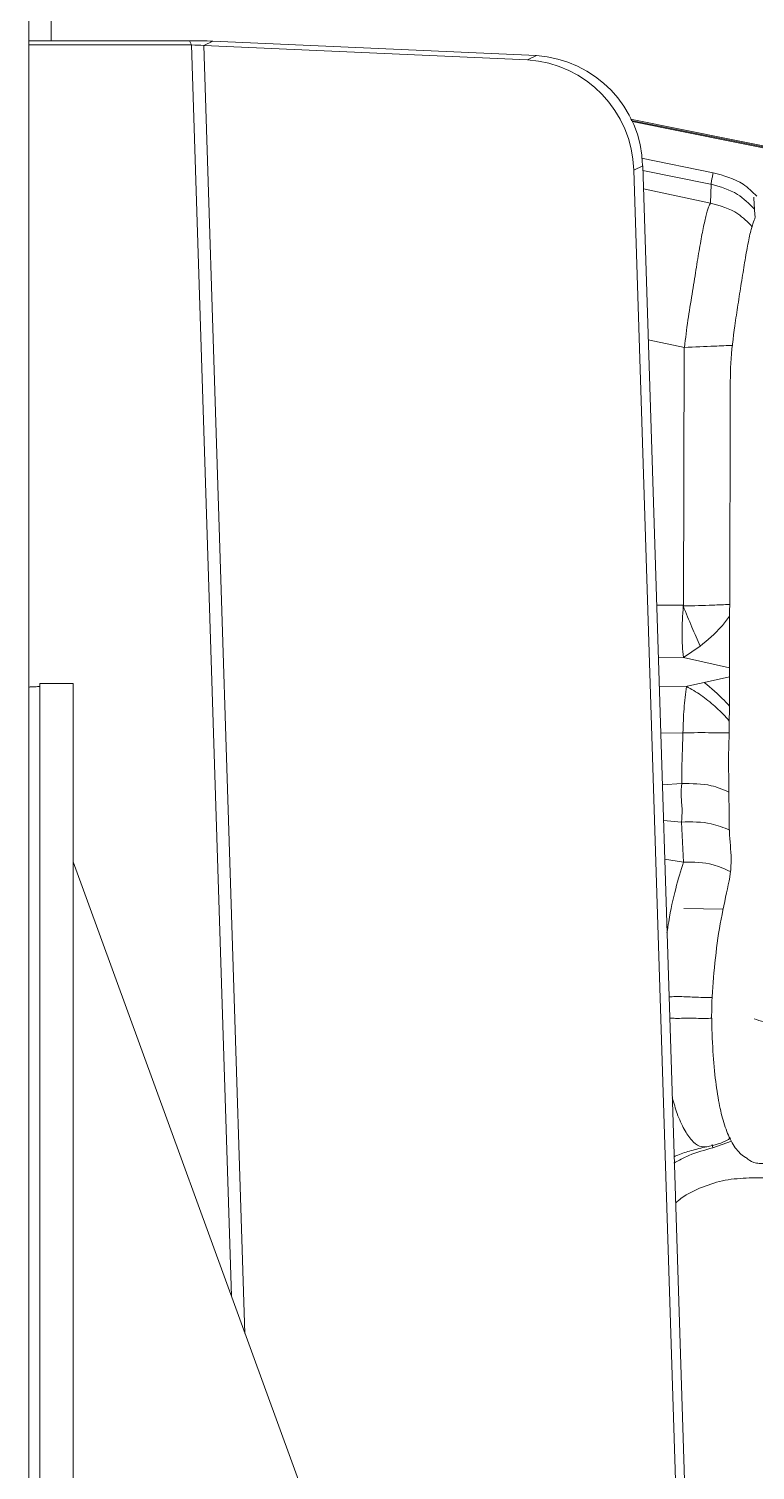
# Model space of a CAD drawing. Header units: millimetres. Extents: x -16985 to -606, y 2122 to 9380.
# Drawn here: x -8273.6 to -8208.1, y 5896.3 to 6026.2 of the extents above; entities that cross this region are included whole.
import ezdxf

# ---------------------------------------------------------------- set-up
doc = ezdxf.new("R2010")
doc.units = ezdxf.units.MM
doc.linetypes.add('K5LT32768', pattern=[0])
doc.linetypes.add('K5LT_THIN', pattern=[0])

msp = doc.modelspace()

# ---------------------------------------------------------------- linework, layer by layer
at = {"color": 7, "linetype": 'K5LT_THIN', "lineweight": 18}
for p, q in [((-8273.55, 5798.19), (-8273.55, 6078.19)), ((-8271.55, 6076.19), (-8271.55, 6025.09)), ((-8259.09, 6025.09), (-8273.55, 6025.09)), ((-8259.09, 6025.09), (-8258.89, 6024.72)), ((-8256.98, 6025.07), (-8257.78, 6024.68)), ((-8227.83, 6023.76), (-8256.98, 6025.07)), ((-8258.89, 6024.72), (-8273.55, 6024.72)), ((-8228.63, 6023.38), (-8257.78, 6024.68)), ((-8228.63, 6023.38), (-8227.83, 6023.76)), ((-8188.42, 6011.79), (-8219.38, 6018.04)), ((-8188.41, 6011.7), (-8219.31, 6017.93)), ((-8219.21, 6017.82), (-8187.87, 6011.49)), ((-8218.27, 6013.83), (-8219.07, 6013.44)), ((-8219.07, 6013.44), (-8211.67, 5780.21)), ((-8218.27, 6013.83), (-8210.87, 5780.6)), ((-8212.11, 6012.18), (-8212.16, 6010.48)), ((-8208.26, 6010.79), (-8208.24, 6010.52)), ((-8214.52, 5997.48), (-8214.59, 5974.18)), ((-8214.6, 5969.55), (-8213.1, 5970.55)), ((-8272.55, 5967.19), (-8269.55, 5967.19)), ((-8272.55, 5797.92), (-8272.55, 5967.19)), ((-8269.55, 5797.92), (-8269.55, 5967.19)), ((-8214.27, 5966.95), (-8214.33, 5966.93)), ((-8212.72, 5967.3), (-8214.27, 5966.95)), ((-8214.58, 5951.1), (-8214.77, 5954.72)), ((-8230.51, 5843.88), (-8269.55, 5951.14)), ((-8208.69, 5922.66), (-8208.61, 5922.66)), ((-8208.61, 5922.66), (-8177.79, 5922.69))]:
    msp.add_line(p, q, dxfattribs=at)
at = {"color": 8, "linetype": 'K5LT32768', "lineweight": 15, "true_color": 0x808080}
for p, q in [((-8258.89, 6024.72), (-8255.3, 5911.99)), ((-8257.78, 6024.68), (-8254.09, 5908.65)), ((-8218.38, 6014.51), (-8211.92, 6013.21)), ((-8212.15, 6012.19), (-8218.26, 6013.42)), ((-8218.21, 6011.75), (-8212.16, 6010.48)), ((-8208.25, 6010.7), (-8208.27, 6011.02)), ((-8217.78, 5998.16), (-8214.51, 5997.48)), ((-8217.02, 5974.24), (-8214.55, 5974.24)), ((-8214.61, 5969.55), (-8216.87, 5969.56)), ((-8210.45, 5968.61), (-8214.6, 5969.55)), ((-8212.72, 5967.3), (-8210.46, 5967.81)), ((-8216.78, 5966.95), (-8214.33, 5966.93)), ((-8216.65, 5962.71), (-8214.64, 5962.76)), ((-8216.5, 5958.07), (-8214.75, 5958.18)), ((-8214.77, 5954.72), (-8216.4, 5954.87)), ((-8216.29, 5951.36), (-8214.58, 5951.1)), ((-8211.01, 5946.87), (-8214.57, 5946.92)), ((-8211.95, 5925.37), (-8212.02, 5925.66)), ((-8210.27, 5925.98), (-8211.95, 5925.37))]:
    msp.add_line(p, q, dxfattribs=at)
at = {"color": 7, "linetype": 'K5LT_THIN', "lineweight": 18}
for centre in [(-8228.48, 6013.57), (-8229.28, 6013.19)]:
    msp.add_arc(centre, 10.21, 1.4055, 86.3727, dxfattribs=at)
for points in [[(-8256.98, 6025.07), (-8257.66, 6025.09), (-8258.38, 6025.09), (-8259.09, 6025.09)], [(-8257.78, 6024.68), (-8258.14, 6024.7), (-8258.51, 6024.71), (-8258.89, 6024.72)]]:
    msp.add_open_spline(points, degree=3, dxfattribs=at)
for points, knots in [([(-8211.92, 6013.21), (-8211.94, 6013.08), (-8212, 6012.83), (-8212.06, 6012.5), (-8212.1, 6012.26), (-8212.11, 6012.21), (-8212.11, 6012.18)], [0, 0, 0, 0, 0.250216, 0.5, 0.749784, 1, 1, 1, 1]), ([(-8208.17, 6009.38), (-8208.17, 6009.46), (-8208.18, 6009.65), (-8208.2, 6009.95), (-8208.22, 6010.27), (-8208.23, 6010.52), (-8208.24, 6010.66), (-8208.25, 6010.7)], [0, 0, 0, 0, 0.186406, 0.430381, 0.674355, 0.91833, 1, 1, 1, 1]), ([(-8212.16, 6010.48), (-8212.22, 6010.38), (-8212.33, 6010.19), (-8212.58, 6009.33), (-8212.85, 6008.08), (-8213.15, 6006.44), (-8213.47, 6004.49), (-8213.81, 6002.29), (-8214.21, 5999.93), (-8214.41, 5998.3), (-8214.51, 5997.48)], [0, 0, 0, 0, 0.124929, 0.249989, 0.375051, 0.50011, 0.62516, 0.750197, 0.875105, 1, 1, 1, 1]), ([(-8208.17, 6009.38), (-8208.15, 6009.33), (-8208.13, 6009.24), (-8208.17, 6009.05), (-8208.49, 6008.22), (-8208.78, 6006.89), (-8209.08, 6005.21), (-8209.37, 6003.33), (-8209.68, 6001.39), (-8210.04, 5998.99), (-8210.4, 5996.1), (-8210.37, 5992.71), (-8210.39, 5989.25), (-8210.4, 5984.3), (-8210.43, 5977.74), (-8210.44, 5971.47), (-8210.46, 5966.89), (-8210.46, 5964.22), (-8210.49, 5961.82), (-8210.57, 5959.91), (-8210.49, 5958.51), (-8210.5, 5957.21), (-8210.49, 5955.41), (-8210.47, 5953.18), (-8210.16, 5950.81), (-8210.78, 5948.08), (-8211.46, 5944.8), (-8211.87, 5941.21), (-8212.12, 5937.73), (-8211.98, 5934.48), (-8211.76, 5931.67), (-8211.42, 5929.39), (-8210.97, 5927.53), (-8210.36, 5925.98), (-8209.59, 5924.86), (-8208.89, 5924.45), (-8208.85, 5924.37), (-8208.34, 5924.04), (-8207.78, 5923.95), (-8207.53, 5923.94), (-8207.01, 5924), (-8206.42, 5924.24), (-8205.92, 5924.72), (-8205.61, 5925.31), (-8205.56, 5925.67), (-8205.54, 5925.87)], [0, 0, 0, 0, 0.026187, 0.051009, 0.074581, 0.09683, 0.117641, 0.136973, 0.154786, 0.171004, 0.198796, 0.225671, 0.253792, 0.283319, 0.346592, 0.41399, 0.436339, 0.458565, 0.479152, 0.494621, 0.510006, 0.526255, 0.54255, 0.574773, 0.606765, 0.63861, 0.669622, 0.699373, 0.727548, 0.754433, 0.77948, 0.802316, 0.823006, 0.845792, 0.873383, 0.905521, 0.93706, 0.962306, 0.967726, 0.973018, 0.977086, 0.98289, 0.990496, 0.995019, 1, 1, 1, 1]), ([(-8214.62, 5974.18), (-8214.64, 5973.75), (-8214.69, 5972.92), (-8214.76, 5971.28), (-8214.67, 5970.24), (-8214.6, 5969.55)], [0, 0, 0, 0, 0.251171, 0.500635, 1, 1, 1, 1]), ([(-8214.62, 5974.18), (-8214.36, 5973.53), (-8213.83, 5972.25), (-8213.34, 5971.11), (-8213.1, 5970.55)], [0, 0, 0, 0, 0.500103, 1, 1, 1, 1]), ([(-8272.55, 5966.95), (-8272.6, 5966.94), (-8272.7, 5966.91), (-8273.13, 5966.89), (-8273.51, 5966.88), (-8273.55, 5966.88)], [0, 0, 0, 0, 0.471012, 0.942023, 1, 1, 1, 1]), ([(-8214.64, 5962.76), (-8214.62, 5963.5), (-8214.57, 5965.02), (-8214.41, 5966.28), (-8214.33, 5966.94)], [0, 0, 0, 0, 0.48308, 1, 1, 1, 1]), ([(-8214.75, 5958.18), (-8214.75, 5958.83), (-8214.74, 5960.15), (-8214.67, 5961.89), (-8214.64, 5962.76)], [0, 0, 0, 0, 0.49988, 1, 1, 1, 1]), ([(-8214.77, 5954.72), (-8214.74, 5955.08), (-8214.67, 5955.88), (-8214.85, 5957.02), (-8214.78, 5957.81), (-8214.75, 5958.18)], [0, 0, 0, 0, 0.314684, 0.685605, 1, 1, 1, 1]), ([(-8212.04, 5937.04), (-8212.14, 5937.04), (-8212.7, 5937.01), (-8213.82, 5937.06), (-8215.01, 5937.02), (-8215.66, 5937.04), (-8215.83, 5937.05)], [0, 0, 0, 0, 0.083091, 0.47245, 0.861035, 1, 1, 1, 1]), ([(-8202.71, 5936.26), (-8203.3, 5936.28), (-8204.48, 5936.31), (-8206.05, 5936.48), (-8207.38, 5936.7), (-8207.95, 5936.89), (-8208.24, 5936.99)], [0, 0, 0, 0, 0.249947, 0.500054, 0.750162, 1, 1, 1, 1]), ([(-8210.36, 5926.27), (-8210.42, 5926.22), (-8211.04, 5925.78), (-8211.81, 5925.61), (-8212.5, 5925.46)], [0, 0, 0, 0, 0.103444, 1, 1, 1, 1]), ([(-8212.5, 5925.46), (-8212.97, 5925.36), (-8213.85, 5925.16), (-8214.83, 5924.84), (-8215.33, 5924.62), (-8215.44, 5924.57)], [0, 0, 0, 0, 0.470637, 0.880135, 1, 1, 1, 1]), ([(-8208.69, 5922.66), (-8209.41, 5922.62), (-8210.85, 5922.54), (-8212.9, 5921.87), (-8214.42, 5921.15), (-8215.14, 5920.54), (-8215.31, 5920.39)], [0, 0, 0, 0, 0.301868, 0.603737, 0.905605, 1, 1, 1, 1])]:
    msp.add_open_spline(points, degree=3, knots=knots, dxfattribs=at)
at = {"color": 8, "linetype": 'K5LT32768', "lineweight": 15, "true_color": 0x808080}
for points, knots in [([(-8212.11, 6012.18), (-8211.28, 6011.94), (-8209.78, 6011.52), (-8208.69, 6010.42), (-8208.2, 6009.94)], [0, 0, 0, 0, 0.556817, 1, 1, 1, 1]), ([(-8211.92, 6013.21), (-8210.97, 6012.95), (-8209.48, 6012.55), (-8208.38, 6011.48), (-8207.98, 6011.09)], [0, 0, 0, 0, 0.637505, 1, 1, 1, 1]), ([(-8212.16, 6010.48), (-8211.29, 6010.23), (-8209.85, 6009.83), (-8208.82, 6008.77), (-8208.41, 6008.35)], [0, 0, 0, 0, 0.605044, 1, 1, 1, 1]), ([(-8214.51, 5997.48), (-8213.58, 5997.52), (-8212.02, 5997.58), (-8210.69, 5997.64), (-8210.16, 5997.66)], [0, 0, 0, 0, 0.59701, 1, 1, 1, 1]), ([(-8214.59, 5974.18), (-8213.69, 5974.2), (-8212.22, 5974.25), (-8210.94, 5974.3), (-8210.44, 5974.31)], [0, 0, 0, 0, 0.607795, 1, 1, 1, 1]), ([(-8213.1, 5970.55), (-8212.42, 5971.11), (-8211.43, 5971.93), (-8210.68, 5972.94), (-8210.44, 5973.26)], [0, 0, 0, 0, 0.682219, 1, 1, 1, 1]), ([(-8214.33, 5966.93), (-8213.89, 5966.69), (-8213.01, 5966.19), (-8211.76, 5965.16), (-8210.9, 5964.34), (-8210.52, 5963.87), (-8210.47, 5963.81)], [0, 0, 0, 0, 0.318555, 0.636341, 0.955346, 1, 1, 1, 1]), ([(-8212.72, 5967.3), (-8212.1, 5966.78), (-8211.32, 5966.12), (-8210.61, 5965.34), (-8210.46, 5965.17)], [0, 0, 0, 0, 0.788208, 1, 1, 1, 1]), ([(-8214.64, 5962.76), (-8213.74, 5962.77), (-8212.27, 5962.77), (-8210.99, 5962.76), (-8210.49, 5962.75)], [0, 0, 0, 0, 0.611258, 1, 1, 1, 1]), ([(-8214.75, 5958.18), (-8213.84, 5958.18), (-8212.33, 5958.19), (-8211.02, 5957.64), (-8210.5, 5957.42)], [0, 0, 0, 0, 0.60096, 1, 1, 1, 1]), ([(-8210.44, 5953.98), (-8210.98, 5954.21), (-8212.32, 5954.76), (-8213.86, 5954.73), (-8214.77, 5954.72)], [0, 0, 0, 0, 0.40612, 1, 1, 1, 1]), ([(-8216.08, 5944.73), (-8216.03, 5945.07), (-8215.81, 5946.52), (-8215.31, 5948.82), (-8214.82, 5950.34), (-8214.58, 5951.1)], [0, 0, 0, 0, 0.131042, 0.56557, 1, 1, 1, 1]), ([(-8210.4, 5950.26), (-8210.9, 5950.49), (-8212.18, 5951.1), (-8213.67, 5951.1), (-8214.58, 5951.1)], [0, 0, 0, 0, 0.390565, 1, 1, 1, 1]), ([(-8211.98, 5938.92), (-8212.09, 5938.92), (-8212.67, 5938.9), (-8213.8, 5938.95), (-8215.02, 5939.01), (-8215.7, 5938.98), (-8215.9, 5938.97)], [0, 0, 0, 0, 0.088871, 0.467543, 0.846192, 1, 1, 1, 1]), ([(-8212.5, 5925.46), (-8212.71, 5925.45), (-8213.15, 5925.42), (-8213.86, 5925.99), (-8214.54, 5926.98), (-8215.14, 5928.28), (-8215.46, 5929.38), (-8215.61, 5929.87)], [0, 0, 0, 0, 0.208464, 0.416934, 0.625389, 0.833832, 1, 1, 1, 1]), ([(-8211.95, 5925.37), (-8212.68, 5925.17), (-8213.91, 5924.84), (-8215.02, 5924.23), (-8215.47, 5923.98)], [0, 0, 0, 0, 0.596101, 1, 1, 1, 1])]:
    msp.add_open_spline(points, degree=3, knots=knots, dxfattribs=at)

doc.saveas('drawing.dxf')
